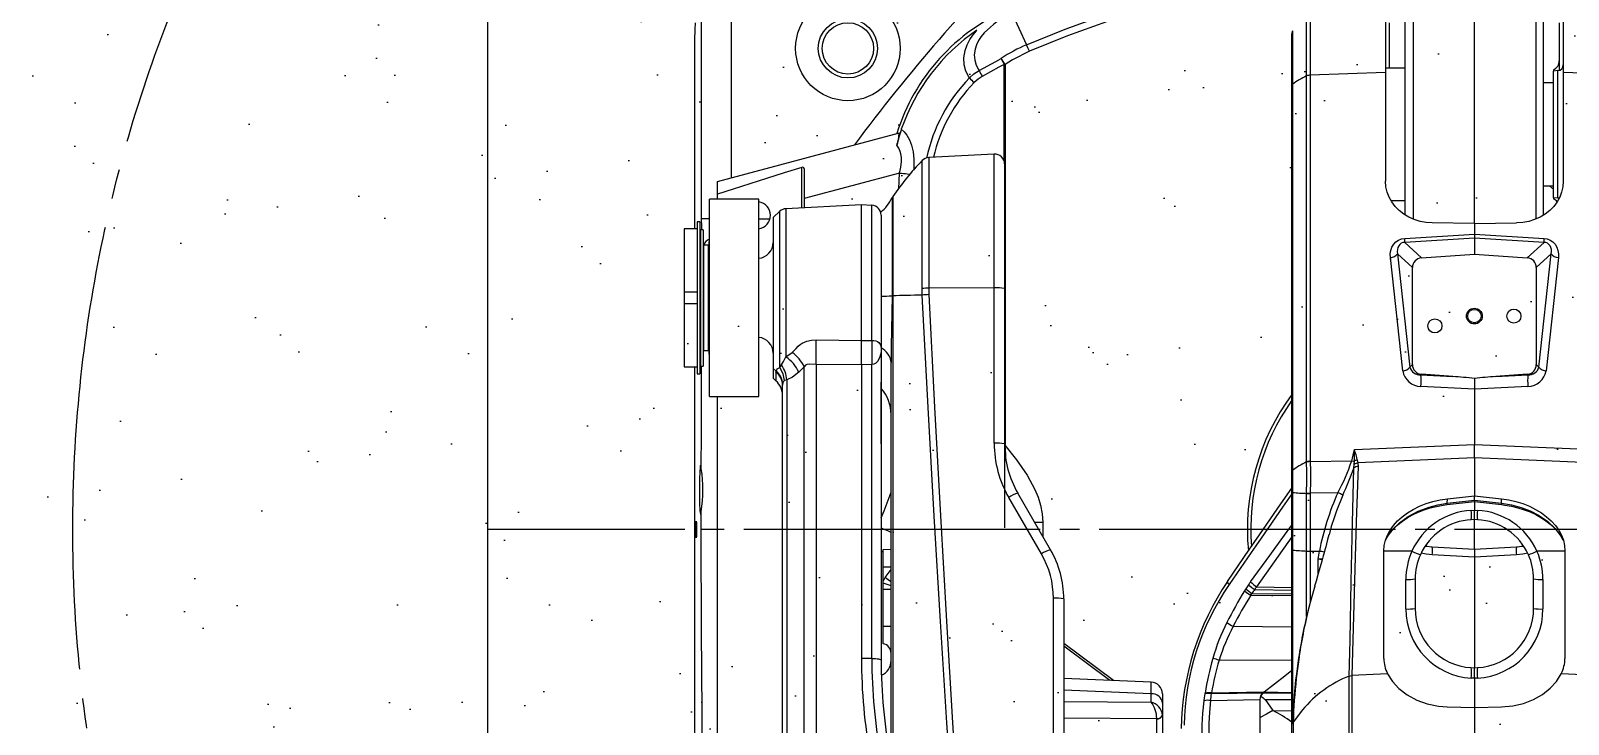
# Model space of a CAD drawing. Header units: millimetres. Extents: x -383313 to -161684, y -117025 to 99224.
# Drawn here: x -329485 to -328707, y 33866 to 34217 of the extents above; entities that cross this region are included whole.
import ezdxf

# ---------------------------------------------------------------- set-up
doc = ezdxf.new("R2010")
doc.units = ezdxf.units.MM
doc.header["$MEASUREMENT"] = 0
doc.linetypes.add('ESKD_shtrihpunktir', pattern=[18, 15, -1, 1, -1])
doc.layers.add('Робот', color=30, linetype='Continuous')

# ---------------------------------------------------------------- blocks, each defined once
blk = doc.blocks.new('ККМ-2.2.00.00.00 Пьедестал')
at = {"color": 1, "linetype": 'ESKD_shtrihpunktir', "ltscale": 10}
blk.add_line((0, 0), (0, -1000), dxfattribs=at)
at = {"color": 140}
blk.add_line((-485, -1000), (485, -1000), dxfattribs=at)
blk.add_circle((-243.5, -817.34), 13, dxfattribs=at)
blk = doc.blocks.new('Робот ABB IRB660_3.15 (сверху)')
at = {"layer": 'Робот', "color": 30}
for p, q in [((92.5, 560.97), (92.5, 10.36)), ((208, 35.19), (208, 241.14)), ((213.26, 240.83), (213.26, 34.85)), ((0, 90.1), (0, 210.98)), ((62.11, 73.96), (62.11, 210.65)), ((63.38, 210.61), (63.38, 74.23)), ((158, 94.01), (158, 157.06)), ((160.9, 158.85), (160.9, 95.8)), ((395, -82.36), (395, 153.4)), ((294.61, -118.25), (294.61, 121.72)), ((295.5, 117.54), (295.5, -84.57)), ((350.5, 118.18), (350.5, -72.99)), ((108.5, 111.27), (108.5, 95.13)), ((383.5, 105), (383.5, -67.23)), ((87.04, 91.36), (91.79, 97.48)), ((108.5, 95.13), (108.5, 86.1)), ((158, 93.93), (158, 94.01)), ((158, 87.95), (158, 93.93)), ((160.9, 95.8), (208, 95.45)), ((0, 90.1), (-13.73, 89.8)), ((13.73, 89.8), (0, 90.1)), ((0, 75.29), (0, 90.1)), ((102.11, 91.62), (92.5, 91.72)), ((105.97, 86.11), (92.5, 86.13)), ((105.97, 86.11), (102.11, 91.62)), ((108.5, 86.1), (108.15, 84.29)), ((133.64, 86.56), (108.5, 86.1)), ((158, 83.25), (158, 87.95)), ((208, 87.07), (163.79, 87.39)), ((163.79, 87.39), (163.79, 83.13)), ((107.06, 82.63), (92.5, 82.88)), ((106.58, 82.2), (92.5, 82.45)), ((133.1, 82.68), (106.58, 82.2)), ((133.15, 83.1), (107.06, 82.63)), ((107.06, 82.63), (107.18, 82.76)), ((163.79, 83.13), (208, 81.34)), ((-62.11, 73.96), (-44.01, 73.06)), ((-1.57, 75.21), (0, 75.29)), ((0, 75.29), (0, 70)), ((0, 75.29), (1.57, 75.21)), ((44.01, 73.06), (62.11, 73.96)), ((62.11, 73.96), (62.11, 73.96)), ((88.83, 64.48), (90.25, 75.45)), ((163.76, 77.25), (208, 75.46)), ((182.83, 76.48), (208, 57.73)), ((184.65, 76.41), (208, 59.01)), ((-45.86, 10.75), (-45.86, 65.25)), ((0, 70), (-1.57, 69.92)), ((1.57, 69.92), (0, 70)), ((0, 13.99), (0, 70)), ((45.86, 65.25), (45.86, 10.75)), ((129.28, 66.16), (92.5, 66)), ((300.5, -91.81), (300.5, 66.08)), ((300.5, 41.71), (300.5, 66.08)), ((300.5, -43.36), (300.5, 66.08)), ((305.24, 65.3), (310.5, 65.25)), ((305.24, 65.3), (305.24, -83.42)), ((310.5, -83.37), (310.5, 65.25)), ((299.5, 57.82), (299.5, 49)), ((122.22, 49.02), (92.5, 49.32)), ((299.5, 49), (295.5, 49)), ((299.5, 49), (299.5, 30.15)), ((-34.74, 25.31), (-34.74, 40.24)), ((-30, 39.96), (-30, 25.04)), ((30, 25.04), (30, 39.96)), ((300.5, 36.32), (300.5, 41.71)), ((80.9, 28.63), (83.48, 38.1)), ((83.13, 10.96), (83.13, 36.81)), ((113.33, 33.27), (92.5, 33.49)), ((112.67, 32.36), (92.5, 32.59)), ((112.67, 32.36), (112.67, 32.36)), ((111.3, 30.45), (92.5, 30.69)), ((110.31, 29.11), (92.5, 29.35)), ((92.5, 3.71), (110.31, 29.11)), ((299.5, 30.15), (295.5, 30.15)), ((298.46, 24.4), (295.5, 20.28)), ((299.5, 26.34), (298.46, 24.4)), ((299.5, 30.15), (299.5, 27.15)), ((299.5, 27.15), (299.5, 26.34)), ((299.5, 26.34), (299.5, 18.99)), ((79.14, 22.46), (79.22, 14.96)), ((299.5, 18.99), (295.5, 18.99)), ((299.5, 18.99), (299.5, 10.21)), ((-45.86, 11.05), (-31.69, 11.01)), ((-24.37, 8.36), (-24.32, 7.54)), ((-21.31, 12.88), (0, 13.99)), ((0, 10), (-21.31, 8.88)), ((0, 10), (0, 13.99)), ((0, 13.99), (21.31, 12.88)), ((0, 10), (0, -5)), ((21.31, 8.88), (0, 10)), ((24.32, 7.63), (24.37, 8.49)), ((31.69, 11.01), (45.86, 11.05)), ((83.13, 10.96), (78.5, 10.97)), ((83.13, -18.2), (83.13, 10.96)), ((84.98, 10.91), (84.98, -18.25)), ((92.09, -18.72), (92.09, 10.44)), ((92.5, 10.36), (92.5, -18.8)), ((214.7, 10.27), (214.7, 10.26)), ((214.7, 10.26), (231.31, -18.37)), ((219.29, 12.42), (235.89, -16.2)), ((299.5, 10.21), (295.5, 10)), ((300.5, 11.14), (299.5, 11.14)), ((218.7, -3.49), (218.7, 3.37)), ((383.5, 0), (391.65, 0)), ((391.65, 0), (391.65, -8.98)), ((-1.57, -4.92), (0, -5)), ((0, -5), (1.57, -4.92)), ((0, -5), (0, -9.73)), ((218.7, -3.49), (222.68, -3.49)), ((238, -169.94), (238, -0.78)), ((-13.81, -13.24), (-13.69, -15.5)), ((0, -14.76), (-13.81, -13.24)), ((0, -14.08), (-13.76, -12.56)), ((0, -17.01), (-13.69, -15.5)), ((0, -9.73), (-1.57, -9.65)), ((1.57, -9.65), (0, -9.73)), ((0, -14.08), (0, -9.73)), ((13.76, -12.56), (0, -14.08)), ((13.81, -13.24), (0, -14.76)), ((0, -14.76), (0, -14.08)), ((0, -14.76), (0, -17.01)), ((13.69, -15.5), (0, -17.01)), ((13.81, -13.24), (13.69, -15.5)), ((0, -36.21), (0, -17.01)), ((69.16, -18.62), (83.13, -18.39)), ((83.13, -18.39), (83.13, -18.2)), ((92.5, -18.8), (92.5, -29.11)), ((231.3, -18.36), (231.31, -18.37)), ((61.1, -30.98), (60.83, -32.95)), ((92.09, -225.23), (92.09, -29.84)), ((92.5, -29.11), (92.5, -224.51)), ((-58.98, -33.7), (0, -36.21)), ((0, -36.21), (58.98, -33.7)), ((0, -36.21), (0, -43.08)), ((58.98, -33.7), (58.86, -31.83)), ((59.31, -35.16), (58.98, -33.7)), ((60.83, -32.95), (60.73, -34.67)), ((83.13, -34.39), (62.16, -34.73)), ((83.13, -34.55), (83.13, -34.39)), ((83.13, -229.94), (83.13, -34.55)), ((84.98, -33.98), (84.98, -34.16)), ((84.98, -34.16), (84.98, -229.55)), ((0, -43.08), (-60.7, -40.5)), ((60.7, -40.5), (0, -43.08)), ((0, -71.03), (0, -43.08)), ((237.78, -42.93), (237.79, -42.68)), ((237.78, -235.4), (237.78, -42.93)), ((237.78, -42.93), (238, -42.93)), ((238, -121.88), (238, -43.27)), ((243.26, -43.61), (243.26, -122.22)), ((300.5, -43.36), (300.5, -74.52)), ((387.5, -67.23), (362.5, -67.23)), ((362.5, -67.23), (362.5, -167.23)), ((387.5, -67.23), (387.5, -167.23)), ((-27.14, -72.4), (0, -71.03)), ((-10.91, -77.42), (-27.14, -78.23)), ((-26.8, -78.55), (-10.91, -77.42)), ((0, -76.44), (0, -71.03)), ((0, -71.03), (27.14, -72.4)), ((10.91, -77.42), (26.8, -78.55)), ((27.14, -78.23), (10.91, -77.42)), ((348.35, -75.71), (349.5, -75.32)), ((350.47, -73.55), (350.5, -72.99)), ((353.81, -79.64), (353.81, -75.23)), ((355.25, -76.51), (353.85, -75.24)), ((355.25, -81.39), (355.25, -76.51)), ((-42.55, -137.64), (-36.33, -80.29)), ((-32.69, -82.21), (-38.91, -139.56)), ((-31.36, -83.44), (-32.69, -82.21)), ((-31.36, -132.56), (-31.36, -83.44)), ((-27.14, -78.23), (-26.8, -78.55)), ((26.8, -78.55), (27.14, -78.23)), ((32.69, -82.21), (31.36, -83.44)), ((31.36, -83.44), (31.36, -132.56)), ((38.91, -139.56), (32.69, -82.21)), ((36.33, -80.29), (42.55, -137.64)), ((305.24, -83.42), (310.5, -83.37)), ((310.5, -83.37), (333.41, -83.57)), ((339.47, -82.35), (342.27, -79.59)), ((351.82, -81.98), (351.05, -83.24)), ((351.82, -81.98), (351.82, -161.05)), ((353.81, -79.64), (353.75, -80.2)), ((355.25, -81.39), (353.75, -80.2)), ((355.25, -157.96), (355.25, -81.39)), ((392.05, -82.73), (390.75, -82.73)), ((390.75, -151.73), (390.75, -82.73)), ((392.05, -151.73), (392.05, -82.73)), ((393.75, -78.73), (392.35, -78.73)), ((392.35, -155.73), (392.35, -78.73)), ((393.75, -155.73), (393.75, -78.73)), ((400.25, -82.36), (393.75, -82.36)), ((400.25, -114.23), (400.25, -82.36)), ((300.5, -159.06), (300.5, -91.81)), ((348.73, -87.33), (345.53, -89.62)), ((348.73, -162.33), (348.73, -87.33)), ((387.75, -88.73), (387.5, -88.73)), ((387.75, -145.73), (387.75, -88.73)), ((390.45, -90.63), (388.05, -90.63)), ((388.05, -90.63), (388.05, -143.83)), ((390.45, -143.83), (390.45, -90.63)), ((310.5, -95.65), (305.24, -95.72)), ((305.24, -95.72), (305.24, -164.05)), ((310.5, -95.65), (310.5, -164.33)), ((333.41, -95.96), (310.5, -95.65)), ((393.75, -114.23), (400.25, -114.23)), ((400.25, -120.23), (400.25, -114.23)), ((238, -184.98), (238, -121.88)), ((243.26, -122.22), (276.44, -122.1)), ((243.26, -122.22), (243.26, -189.97)), ((276.44, -122.1), (276.36, -118.88)), ((276.44, -188.23), (276.44, -122.1)), ((279.71, -118.61), (279.79, -122)), ((279.79, -122), (279.79, -186.69)), ((294.61, -168.53), (294.61, -118.25)), ((295.02, -167.81), (295.02, -118.23)), ((400.25, -120.23), (393.75, -120.23)), ((400.25, -152.1), (400.25, -120.23)), ((-38.91, -139.56), (-31.36, -132.56)), ((-26.8, -137.45), (-35.27, -145.31)), ((0, -139.36), (-26.8, -137.45)), ((26.8, -137.45), (0, -139.36)), ((0, -147.51), (0, -139.36)), ((35.27, -145.31), (26.8, -137.45)), ((31.36, -132.56), (38.91, -139.56)), ((-35.27, -145.31), (0, -147.51)), ((0, -149.51), (-35.27, -147.31)), ((0, -147.51), (35.27, -145.31)), ((35.27, -147.31), (0, -149.51)), ((0, -149.51), (0, -147.51)), ((387.5, -145.73), (387.75, -145.73)), ((388.05, -143.83), (390.45, -143.83)), ((0, -154.91), (-21.31, -155.17)), ((0, -154.91), (0, -149.51)), ((0, -154.91), (21.31, -155.17)), ((0, -154.91), (0, -275)), ((390.75, -151.73), (392.05, -151.73)), ((392.35, -155.73), (393.75, -155.73)), ((393.75, -152.1), (400.25, -152.1)), ((395, -247.72), (395, -152.1)), ((-35, -159.06), (-35, -266)), ((-31.05, -270.89), (-31.05, -157.07)), ((31.05, -270.89), (31.05, -157.07)), ((35, -159.06), (35, -266)), ((310.5, -164.33), (348.73, -162.33)), ((339.5, -167.44), (339.5, -162.81)), ((340.7, -162.75), (340.7, -183.25)), ((351.82, -161.05), (355.25, -157.96)), ((362.5, -157.28), (356.82, -157.28)), ((387.5, -157.28), (391.45, -157.28)), ((391.45, -157.28), (391.45, -329.83)), ((-40, -168.03), (-42.31, -167.78)), ((-42.31, -167.78), (-42.31, -232.22)), ((-40, -168.03), (-40, -167.34)), ((-40, -168.03), (-40, -231.97)), ((42.33, -166.5), (35, -166.5)), ((238, -182.8), (238, -169.94)), ((291.14, -180.39), (339.5, -167.44)), ((305.24, -164.05), (310.5, -164.33)), ((339.5, -182.58), (339.5, -167.44)), ((362.5, -167.23), (387.5, -167.23)), ((383.5, -167.23), (383.5, -169.67)), ((383.5, -169.67), (383.5, -176.07)), ((-45, -231.23), (-45, -176.26)), ((-35, -174), (-40, -174)), ((45, -231.23), (45, -176.26)), ((291.57, -172.47), (291.14, -180.39)), ((383.5, -176.07), (291.21, -200.8)), ((376.47, -311.91), (376.47, -177.96)), ((238.22, -186.44), (238.22, -235.4)), ((243.26, -189.97), (276.44, -188.23)), ((92.09, -252.4), (92.09, -225.23)), ((92.5, -224.51), (92.5, -250.9)), ((-83.13, -229.94), (-45, -231.23)), ((-45, -264.85), (-45, -231.23)), ((-43, -256.5), (-43, -232.37)), ((-42.31, -232.22), (-40, -231.97)), ((-40, -226), (-35, -226)), ((-40, -232.66), (-40, -231.97)), ((35, -233.5), (45, -233.5)), ((43, -233.5), (43, -256.5)), ((45, -231.23), (83.13, -229.94)), ((45, -264.85), (45, -231.23)), ((83.13, -262.19), (83.13, -229.94)), ((84.98, -229.55), (84.98, -261.38)), ((237.78, -235.4), (238.22, -235.4)), ((234.64, -262.23), (226.82, -245.35))]:
    blk.add_line(p, q, dxfattribs=at)
at = {"layer": 'Робот', "color": 1}
blk.add_line((-10, 0), (10, 0), dxfattribs=at)
at = {"layer": 'Робот', "color": 30, "flags": 128}
for points in [[(276.36, -118.88), (273.46, -61.96), (270.49, -6.84), (267.43, 46.45), (264.3, 97.86), (261.09, 147.34), (257.81, 194.86), (255.99, 219.92)], [(259.17, 213.31), (260.54, 194.85), (263.93, 147.37), (267.25, 97.92), (270.49, 46.56), (273.64, -6.68), (276.72, -61.75), (279.71, -118.61)], [(91.79, 97.48), (91.88, 106.14), (91.75, 115.15), (91.41, 124.52), (90.89, 134.56), (90.24, 145.01), (89.52, 155.84), (88.89, 165.13), (88.29, 174.66), (87.72, 184.62), (87.24, 194.74), (86.98, 201.8), (86.78, 208.89)], [(391.18, 153.4), (391.14, 142.12), (391.13, 130.13), (391.14, 117.41), (391.17, 106.57), (391.21, 97.54), (391.26, 87.57), (391.32, 76.68), (391.37, 67.17), (391.44, 55.92), (391.51, 44.69), (391.57, 32.93), (391.62, 21.01), (391.64, 10.04), (391.65, 0)], [(133.64, 86.56), (134.27, 92.55), (134.49, 98.27), (134.51, 103.59), (134.52, 108.44), (134.54, 112.82), (134.57, 116.65), (134.58, 120.06), (134.53, 122.79), (134.39, 124.78), (134.29, 125.38)], [(137.66, 126.94), (137.76, 126.32), (137.89, 124.26), (137.94, 121.45), (137.92, 117.93), (137.9, 114.01), (137.89, 109.53), (137.88, 104.57), (137.84, 98.98), (137.58, 92.96), (136.92, 86.67)], [(348.35, -75.71), (348.35, -11.08), (348.35, 53.07), (348.35, 64.34), (348.35, 117.21)], [(333.41, -83.57), (333.41, 6.77), (333.41, 44.73), (333.41, 115.27)], [(339.47, 115.7), (339.47, 95.94), (339.47, 16.93), (339.47, -47.19), (339.47, -82.35)], [(92.16, 98.58), (91.6, 87.6), (91.57, 87.3)], [(92.16, 98.58), (92.08, 98.01), (91.79, 97.48)], [(92.09, 10.44), (92.09, 54.31), (92.09, 97.35)], [(102.11, 91.62), (105.38, 93.53), (108.5, 95.13)], [(160.9, 95.8), (160.89, 95.71), (160.89, 95.63)], [(-13.73, 89.8), (-19.43, 89.29), (-24.88, 88.03), (-29.94, 86.07), (-34.47, 83.52), (-38.43, 80.41), (-41.62, 76.91), (-44.01, 73.06)], [(44.01, 73.06), (41.57, 76.96), (38.24, 80.58), (34.06, 83.78), (29.19, 86.42), (23.85, 88.32), (18.13, 89.48), (13.73, 89.8)], [(90.57, 76.25), (91.35, 84.05), (91.55, 87.05)], [(108.5, 86.1), (108.13, 84.25), (107.18, 82.76)], [(136.92, 86.67), (136.7, 85.21), (136.55, 84.21), (136.41, 83.21)], [(106.58, 82.2), (96.11, 74.1), (92.5, 71.29)], [(107.18, 82.76), (108.13, 84.24), (108.15, 84.29)], [(163.79, 83.13), (163.78, 81.18), (163.77, 79.6), (163.76, 78.41), (163.76, 77.63), (163.76, 77.28), (163.76, 77.25)], [(58.86, -31.83), (59.84, -3.86), (60.77, 25.98), (61.63, 55.82), (62.11, 73.96)], [(63.38, 74.23), (63.38, 74.23), (62.99, 56.11), (62.35, 26.37), (61.72, -3.3), (61.1, -30.98)], [(63.38, 74.23), (62.76, 74.05), (62.11, 73.96)], [(89.09, 65.15), (90.2, 73), (90.56, 76.28)], [(129.28, 66.16), (129.28, 66.14), (129.27, 66.13)], [(129.27, 66.13), (129.28, 66.16), (129.28, 66.16)], [(129.28, 66.16), (129.28, 66.16), (129.28, 66.16)], [(305.24, 65.3), (304.3, 65.32), (303.41, 65.37), (302.59, 65.44), (301.87, 65.54), (301.29, 65.66), (300.86, 65.79), (300.59, 65.93), (300.5, 66.08)], [(34.74, 40.24), (34.74, 30.25), (34.74, 25.31)], [(84.98, 44.1), (84.98, 39.42), (84.98, 10.91)], [(73.7, 2.67), (74.36, 5.16), (74.93, 7.3), (75.34, 8.81), (75.73, 10.26), (76.15, 11.79), (76.59, 13.38), (77.12, 15.3), (77.67, 17.27), (78.27, 19.4), (79.1, 22.32), (80.19, 26.09), (80.93, 28.62)], [(92.5, -18), (97.16, -11.33), (108.01, 4.33), (108.02, 4.34), (110.77, 8.32), (113.11, 11.71), (124.26, 27.92)], [(113.36, 26.54), (103.66, 13.18), (93.92, -0.17), (92.5, -2.18)], [(124.99, 26.28), (113.89, 10.05), (111.55, 6.65), (108.8, 2.65), (97.97, -13.01), (92.52, -20.85), (92.5, -20.89)], [(-13.69, -15.5), (-17.38, -14.96), (-21, -14.14), (-24.5, -13.06), (-27.85, -11.74), (-31.01, -10.18), (-33.93, -8.41), (-36.6, -6.44), (-38.97, -4.3), (-41.03, -2.01), (-42.74, 0.41), (-44.09, 2.92), (-45.07, 5.5), (-45.66, 8.12), (-45.86, 10.75)], [(-27.02, 12), (-24.51, 12.53), (-21.31, 12.88)], [(-21.31, 8.88), (-24.32, 8.54), (-24.97, 8.42)], [(45.86, 10.75), (45.66, 8.12), (45.07, 5.5), (44.09, 2.92), (42.74, 0.41), (41.03, -2.01), (38.97, -4.3), (36.6, -6.44), (33.93, -8.41), (31.01, -10.18), (27.85, -11.74), (24.5, -13.06), (21, -14.14), (17.38, -14.96), (13.69, -15.5)], [(21.31, 12.88), (24.51, 12.53), (27.02, 12)], [(24.97, 8.42), (24.32, 8.54), (21.31, 8.88)], [(79.22, 14.96), (78.5, 10.97), (78.5, 10.97)], [(-13.81, -13.24), (-18.75, -12.43), (-23.63, -11.12), (-28.17, -9.4), (-32.46, -7.23), (-37, -4.16), (-40.91, -0.53), (-43.86, 3.34), (-44.88, 5.42)], [(-13.76, -12.56), (-15.49, -12.35), (-18.8, -11.77), (-22.04, -10.98), (-25.18, -10.01), (-28.19, -8.85), (-31.05, -7.52), (-33.72, -6.03), (-36.18, -4.41), (-38.43, -2.66), (-40.43, -0.81), (-42.18, 1.12), (-43.67, 3.12), (-44.76, 4.96)], [(45, 5.42), (43.89, 3.46), (42.41, 1.41), (40.67, -0.57), (38.68, -2.45), (36.45, -4.22), (33.99, -5.86), (31.34, -7.37), (28.5, -8.72), (25.5, -9.9), (22.37, -10.89), (19.14, -11.69), (15.83, -12.3), (13.76, -12.56)], [(45.18, 5.91), (44.01, 3.58), (41.62, 0.27), (38.02, -3.32), (33.55, -6.58), (28.55, -9.23), (22.9, -11.35), (18.45, -12.49), (13.81, -13.24)], [(71.09, -5.85), (72.55, -1.45), (73.57, 2.71)], [(394.44, 0), (394.43, -0.74), (394.42, -1.45), (394.41, -2.12), (394.38, -2.73), (394.36, -3.26), (394.33, -3.68), (394.29, -3.99), (394.25, -4.19), (394.21, -4.25), (394.18, -4.19), (394.14, -3.99), (394.1, -3.68), (394.07, -3.26), (394.04, -2.73), (394.02, -2.12), (394, -1.45), (393.99, -0.74), (393.99, 0), (393.99, 0.74), (394, 1.45), (394.02, 2.12), (394.04, 2.73), (394.07, 3.26), (394.1, 3.68), (394.14, 3.99), (394.18, 4.19), (394.21, 4.25), (394.25, 4.19), (394.29, 3.99), (394.33, 3.68), (394.36, 3.26), (394.38, 2.73), (394.41, 2.12), (394.42, 1.45), (394.43, 0.74), (394.44, 0)], [(66.72, -17.32), (69.88, -9.5), (71.09, -5.85)], [(237.79, -42.68), (231.93, -35.27), (226.54, -27.47), (222.63, -20.2), (221.05, -16.29), (219.82, -12.25), (219, -7.94), (218.7, -3.49)], [(300.5, -5.81), (298.94, -9.5), (295.89, -17.6), (295.5, -18.94)], [(391.62, -30.74), (391.73, -31.68), (391.84, -32.27), (391.95, -32.5), (392.06, -32.35), (392.17, -31.82), (392.28, -30.94), (392.37, -29.73), (392.45, -28.23), (392.52, -26.47), (392.57, -24.53), (392.6, -22.44), (392.62, -20.29), (392.61, -18.12), (392.58, -16.01), (392.54, -14.02), (392.47, -12.22), (392.39, -10.64), (392.3, -9.35), (392.2, -8.38), (392.09, -7.76), (391.98, -7.51), (391.87, -7.63), (391.76, -8.13), (391.65, -8.98)], [(83.13, -34.39), (83.11, -29.5), (83.11, -24.69), (83.13, -18.39)], [(84.98, -18.45), (84.95, -24.56), (84.95, -29.24), (84.98, -33.98)], [(84.98, -18.25), (84.98, -18.25), (84.98, -18.45)], [(92.09, -29.84), (92.09, -29.84), (92.09, -27.08), (92.09, -24.24), (92.09, -21.49), (92.09, -18.72), (92.09, -18.72)], [(391.62, -30.74), (391.58, -49.23), (391.53, -67.85), (391.48, -82.73)], [(237.79, -42.68), (237.51, -37.82), (237.45, -36.74)], [(237.79, -42.68), (237.84, -42.69), (237.9, -42.69), (237.95, -42.69), (238, -42.7)], [(342.27, -79.59), (345.38, -77.08), (348.35, -75.71)], [(349.5, -75.32), (350.17, -74.67), (350.47, -73.55)], [(349.5, -75.32), (350.12, -78.83), (351.82, -81.98)], [(295.02, -118.23), (295.23, -101.08), (295.41, -92.82), (295.5, -84.57)], [(300.5, -91.81), (300.58, -90.08), (300.82, -88.58), (301.18, -87.29), (301.63, -86.22), (302.38, -85.05), (303.27, -84.19), (304.23, -83.65), (305.24, -83.42)], [(310.5, -83.37), (310.5, -86.5), (310.5, -89.67), (310.5, -92.76), (310.5, -95.65)], [(333.41, -83.57), (336.65, -83.62), (338.14, -83.43), (338.84, -83.07), (339.47, -82.35)], [(351.05, -83.24), (349.93, -84.98), (348.73, -87.33)], [(353.75, -80.2), (353.12, -81.35), (351.82, -81.98)], [(305.24, -95.72), (304.18, -95.62), (303.2, -95.4), (302.34, -95.05), (301.63, -94.58), (300.77, -93.39), (300.5, -91.82)], [(345.53, -89.62), (344.51, -90.52), (343.61, -91.52), (342.51, -92.7), (341.5, -93.58), (340.49, -94.26), (339.37, -94.82), (338.13, -95.29), (335.85, -95.81), (333.41, -95.96)], [(279.71, -118.61), (281.73, -118.57), (283.7, -118.52), (285.63, -118.48), (287.52, -118.43), (289.36, -118.39), (291.16, -118.34), (292.91, -118.3), (294.61, -118.25)], [(-35.27, -147.31), (-36.91, -147.03), (-38.42, -146.43), (-39.77, -145.51), (-40.89, -144.32), (-41.75, -142.88), (-42.33, -141.25), (-42.6, -139.49), (-42.55, -137.64)], [(-38.91, -139.56), (-39.04, -140.69), (-38.99, -141.76), (-38.75, -142.74), (-38.34, -143.6), (-37.76, -144.31), (-37.04, -144.84), (-36.2, -145.18), (-35.27, -145.31)], [(42.55, -137.64), (42.6, -139.49), (42.33, -141.25), (41.75, -142.88), (40.89, -144.32), (39.77, -145.51), (38.42, -146.43), (36.91, -147.03), (35.27, -147.31)], [(35.27, -145.31), (36.2, -145.18), (37.04, -144.84), (37.76, -144.31), (38.34, -143.6), (38.75, -142.74), (38.99, -141.76), (39.04, -140.69), (38.91, -139.56)], [(-45, -176.26), (-44.8, -173.5), (-44.2, -170.8), (-43.22, -168.2), (-41.87, -165.74), (-40.16, -163.46), (-38.13, -161.41), (-35.82, -159.6), (-33.25, -158.07), (-30.47, -156.85), (-27.52, -155.95), (-24.45, -155.39), (-21.31, -155.17)], [(21.31, -155.17), (24.45, -155.39), (27.52, -155.95), (30.47, -156.85), (33.25, -158.07), (35.82, -159.6), (38.13, -161.41), (40.16, -163.46), (41.87, -165.74), (43.22, -168.2), (44.2, -170.8), (44.8, -173.5), (45, -176.26)], [(391.42, -151.73), (391.43, -153.37), (391.45, -157.28)], [(340.7, -183.25), (349.73, -180.43), (358.54, -177.67), (367.11, -174.95), (375.43, -172.28), (383.5, -169.67)], [(-40, -172.22), (-39.54, -172.54), (-38.05, -174)], [(290.3, -202.56), (288.81, -201.23), (287.46, -199.54), (286.16, -197.21), (285.12, -194.44), (284.35, -191.06), (283.94, -187.38), (283.89, -183.55), (284, -181.87)], [(291.14, -180.39), (290.14, -180.29), (289.17, -180.19), (288.21, -180.09), (287.29, -179.99), (286.42, -179.9), (285.94, -179.84)], [(291.14, -180.39), (290.52, -183.29), (290.23, -186.18), (290.27, -188.25), (290.55, -190.2), (290.85, -191.32), (291.57, -193.01), (292.52, -194.43)], [(238.22, -235.4), (240.91, -233.93), (249.33, -229.32)], [(250.9, -232.33), (242.48, -236.93), (239.79, -238.41)], [(248.25, -251.42), (248.25, -251.42), (249.87, -249.48), (251.19, -247.44), (252.22, -245.31), (252.91, -243.15), (253.32, -240.29), (253.14, -237.56), (252.42, -235.03), (251.21, -232.76), (250.9, -232.33)], [(249.33, -229.32), (251.45, -227.94), (253.39, -226.22)], [(255.78, -228.59), (253.49, -230.61), (250.9, -232.33)], [(255.78, -228.59), (256.12, -229.09), (257.6, -231.98), (258.44, -235.18), (258.57, -238.71), (257.94, -242.4), (256.96, -245.21), (255.55, -247.99), (254.05, -250.26), (252.28, -252.43), (251.98, -252.75)], [(225.37, -242.06), (233.98, -237.76), (237.78, -235.4)], [(226.82, -245.35), (226.82, -245.35), (207.38, -253.2), (187.64, -260.36), (169.95, -266.09), (152.09, -271.25), (133.99, -275.86), (115.76, -279.89), (97.47, -283.32), (79.07, -286.17), (60.52, -288.43), (41.9, -290.1), (20.57, -291.28), (-0.81, -291.66)], [(0, -288.11), (0, -288.11), (20.81, -287.71), (41.59, -286.56), (66.19, -284.22), (90.68, -280.83), (115, -276.4), (139.07, -270.94), (162.91, -264.47), (186.43, -256.98), (206.04, -249.88), (225.37, -242.06)], [(225.37, -242.06), (226.14, -243.84), (226.82, -245.35)]]:
    blk.add_lwpolyline(points, dxfattribs=at)
at = {"layer": 'Робот'}
for radius in [3150, 1054]:
    blk.add_circle((0, 0), radius, dxfattribs=at)
at = {"layer": 'Робот', "color": 30, "linetype": 'ESKD_shtrihpunktir', "ltscale": 15}
blk.add_circle((0, 0), 710, dxfattribs=at)
at = {"layer": 'Робот', "color": 30}
for centre, radius in [((20, -103), 3.55), ((-20, -108), 3.55), ((0, -108), 4), ((0, -108), 3.4), ((317.34, -243.51), 26.5), ((317.34, -243.51), 15)]:
    blk.add_circle(centre, radius, dxfattribs=at)
for centre, radius, start, end in [((32.73, 66.09), 267.77, 359.99673, 10.56489), ((33.6, 65.31), 271.64, 359.99668, 10.58437), ((33.06, 65.27), 277.44, 359.99558, 10.35815), ((-183.45, 105.54), 275.35, 353.72686, 358.32349), ((131.52, 150.14), 65.5, 233.43931, 243.31847), ((16.9, 101.61), 130.22, 325.5332, 358.89652), ((13.4, 102.45), 135.11, 325.68172, 359.29068), ((160.47, 93.24), 2.59, 80.65036, 162.61221), ((160.45, 93.08), 2.59, 80.10607, 160.82611), ((165.83, 95.03), 7.91, 187.99652, 255.02656), ((174.86, 95.91), 13.97, 181.14358, 217.60388), ((42.92, 127.41), 56.97, 291.04154, 320.75227), ((86.83, 60.91), 31.65, 47.64166, 52.78633), ((473.3, 36.58), 343.32, 171.6282, 172.21249), ((134.93, 96.97), 10.49, 262.93931, 280.94372), ((163.42, 88.58), 5.46, 186.60223, 273.84855), ((103.53, 86.15), 4.99, 307.6871, 315.16964), ((34.55, 96.76), 99.55, 342.09743, 351.87257), ((24.5, 98.46), 112.94, 342.93852, 352.04843), ((155.56, 80.29), 22.59, 172.85772, 173.91144), ((134.24, 93.31), 10.69, 263.85608, 281.40487), ((134.42, 93.9), 10.88, 263.27266, 280.51955), ((170.46, 78.43), 34.38, 172.01459, 172.63825), ((164, 83.25), 6, 180, 267.61509), ((-28.13, 65.19), 17.73, 153.62697, 179.80526), ((0.27, 40.25), 35.01, 93.01349, 180.0149), ((-26.02, 72.56), 24.59, 353.82734, 6.17266), ((26.02, 72.56), 24.59, 173.82734, 186.17266), ((-0.27, 40.24), 35.01, 359.98829, 86.98332), ((28.31, 65.23), 17.55, 0.05887, 26.5089), ((89.02, 76.44), 1.58, 321.3793, 353.09375), ((303.5, 66.41), 8, 113.45218, 180), ((0, 39.96), 30, 93, 180), ((0, 39.96), 30, 0, 87), ((-167.52, 102.7), 259.18, 345.56589, 351.51885), ((-163.81, 103.09), 255.72, 345.32934, 351.46826), ((87.58, 65.4), 1.55, 323.59329, 350.78498), ((39.46, 93.14), 93.78, 331.93429, 343.27925), ((38.2, 91.3), 97.79, 333.08481, 344.59198), ((144.46, 119.39), 55.38, 254.08223, 257.49911), ((300.5, 62.72), 5, 180, 258.46304), ((-90.08, 158.53), 238.88, 328.3762, 332.71357), ((-61.29, 141.45), 209.2, 328.1463, 333.1718), ((113.41, 31.33), 19.76, 52.6557, 63.53115), ((-33.59, 19.24), 21.03, 80.16005, 93.11899), ((33.59, 19.24), 21.03, 86.88101, 99.83995), ((-120.1, 197.97), 285.67, 324.09821, 324.56942), ((199.19, -29.1), 106.13, 144.00575, 144.61236), ((102.85, 16.36), 18.77, 46.62017, 58.45655), ((103.02, 15.77), 20.32, 48.77338, 59.51011), ((257.67, 35.18), 49.67, 179.99188, 210.1007), ((211.91, 54.68), 19.88, 258.65484, 273.89697), ((257.95, 34.84), 44.69, 179.98915, 210.1062), ((-33.59, 3.75), 21.59, 80.41952, 93.03826), ((0.28, 25.31), 35.02, 179.99892, 204.10292), ((0, 25.04), 30, 180, 204.10893), ((0, 25.04), 30, 335.89107, 0), ((33.59, 3.75), 21.59, 86.96174, 99.58048), ((-0.28, 25.31), 35.02, 335.89658, 0.00158), ((-4.53, 114.55), 143.14, 323.35045, 324.01914), ((101.04, 14.99), 16.89, 43.15413, 56.70193), ((101.87, 15.77), 17.45, 44.29375, 57.27677), ((12.67, 98.58), 123.8, 324.41801, 325.2197), ((43.54, 77.29), 86.31, 325.13764, 326.77962), ((71.53, 58.95), 52.84, 326.78748, 328.12546), ((123.48, 26.58), 1.54, 348.46947, 59.61526), ((331.66, 130.82), 108.53, 250.53886, 252.76372), ((356.8, 110), 103.59, 233.71996, 235.72306), ((-13.66, -26.56), 41.67, 109.22878, 115.63157), ((0.26, 25.31), 35, 204.10583, 267), ((0, 25.04), 30, 204.10883, 267), ((-40.45, 10.88), 19.24, 354.04215, 5.95785), ((0, 25.04), 30, 273, 335.89117), ((-0.26, 25.31), 35, 273, 335.89417), ((40.45, 10.88), 19.24, 174.04215, 185.95785), ((13.66, -26.56), 41.67, 64.36843, 70.77122), ((-50.94, 35.53), 131.74, 335.73336, 349.25857), ((82.48, 32.96), 22.35, 253.25316, 259.73809), ((78.84, 50.91), 35.95, 267.12186, 270.59875), ((84.24, 45.14), 30.59, 256.58411, 260.55257), ((83.08, -31.01), 41.97, 87.40395, 89.93101), ((76.55, -168.58), 179.69, 85.03636, 87.30968), ((92.14, 9.62), 0.824, 64.29947, 93.44563), ((0, 0), 115, 323.54732, 5.36195), ((0, 0), 113.27, 324.7506, 4.38476), ((210.74, 24.58), 14.86, 285.45051, 305.10031), ((408.71, 245.15), 268.65, 245.07772, 246.24811), ((-24.92, -7.28), 23.47, 354.21831, 5.78169), ((24.92, -7.28), 23.47, 174.21831, 185.78169), ((-17.6, -12.65), 3.83, 351.23537, 1.31684), ((17.6, -12.65), 3.84, 178.69121, 188.75868), ((460.07, -19.94), 69.29, 170.89766, 188.96561), ((208.35, -83.51), 156.34, 154.95053, 160.36383), ((160.38, -67.87), 103.67, 151.63287, 161.35436), ((75.39, -3.91), 15.97, 237.09325, 247.04264), ((83.08, -60.17), 41.97, 87.40395, 89.93101), ((82.77, -59.97), 41.58, 86.94813, 89.49919), ((76.55, -197.74), 179.69, 85.03636, 87.30968), ((92.14, -19.54), 0.824, 64.29947, 93.44563), ((188.35, -43.26), 49.65, 359.98929, 30.10885), ((227.35, -4.04), 14.86, 285.45051, 305.10031), ((188.64, -43.6), 54.63, 359.99058, 30.10477), ((58.86, -28.48), 3.36, 269.94949, 311.92009), ((72.18, -5.06), 31.8, 293.74863, 308.78835), ((91.54, -29.05), 0.966, 305.23548, 356.26259), ((58.48, -29.82), 3.91, 277.31979, 306.84369), ((58.63, -30.86), 4.35, 278.92362, 298.84728), ((169.6, -9.17), 113.31, 193.26139, 196.05103), ((198.87, -38.25), 138.19, 178.51537, 180.93041), ((481.46, -143.4), 433.15, 165.46953, 166.25683), ((61.26, -39.73), 5.09, 79.83436, 95.95095), ((83.01, -29.38), 5.01, 271.39222, 293.20084), ((83.04, -29.56), 4.99, 270.99896, 292.84839), ((241.91, -23.78), 19.88, 258.65484, 273.89697), ((315.5, -58.25), 20, 180, 221.0913), ((360.21, -67.91), 9.71, 181.10054, 228.76088), ((-27, -81.86), 9.46, 90.83017, 170.49189), ((-47.97, -75.31), 21.03, 352.0228, 7.9772), ((-31.75, 217.5), 295.66, 274.04158, 276.16512), ((30.78, 206.64), 284.75, 263.79422, 265.99907), ((47.97, -75.31), 21.03, 172.0228, 187.9772), ((27, -81.86), 9.46, 9.50811, 89.16983), ((361.02, -75.43), 12.67, 181.30258, 218.09634), ((359.53, -73.22), 9.07, 182.07544, 230.39472), ((359.06, -72.88), 8.56, 180.74278, 232.17397), ((-36.31, -84.67), 4.38, 34.14416, 90.30114), ((-27.42, -83.7), 5.47, 87.0835, 164.24317), ((-26.48, -83.41), 4.88, 93.72252, 180.34719), ((26.48, -83.41), 4.88, 359.65281, 86.27748), ((27.42, -83.7), 5.47, 15.75683, 92.9165), ((36.31, -84.67), 4.38, 89.69886, 145.85584), ((304.8, -83.59), 9.36, 186.00975, 242.6108), ((-39.59, -89.57), 344.89, 358.97812, 1.02188), ((677.59, -89.77), 344.23, 178.9694, 181.0306), ((357.02, -73.88), 19.48, 205.75876, 233.87102), ((358.5, -72.62), 17.66, 203.25584, 236.42837), ((392.05, -82.43), 0.3, 270, 0), ((363.25, -89.23), 8, 180, 264.62062), ((388.05, -90.33), 0.3, 180, 270), ((390.45, -90.33), 0.3, 270, 0), ((241.91, -102.39), 19.88, 258.65484, 273.89697), ((273.89, -68.06), 50.88, 272.78333, 276.56957), ((276.46, -69.62), 52.48, 269.97136, 273.63465), ((293.74, -86.89), 31.37, 271.58568, 272.34272), ((303.9, -361.19), 243.12, 90.80198, 92.09312), ((-42.53, -142.02), 4.38, 34.14416, 90.30114), ((-26.48, -132.59), 4.88, 179.65281, 266.27748), ((26.48, -132.59), 4.88, 273.72252, 0.34719), ((42.53, -142.02), 4.38, 89.69886, 145.85584), ((363.25, -145.23), 8, 95.37938, 180), ((-50.86, -146.31), 15.63, 356.33906, 3.66094), ((50.86, -146.31), 15.63, 176.33906, 183.66094), ((384.52, -140.6), 7, 295.16568, 331.51753), ((388.05, -144.13), 0.3, 90, 180), ((390.45, -144.13), 0.3, 0, 90), ((363.5, -159), 6.9, 98.33308, 261.66692), ((392.05, -152.03), 0.3, 0, 90), ((313.12, -176.34), 20, 128.19665, 154.77747), ((305.5, -159.06), 5, 180, 267), ((348.47, -157.33), 5, 273, 312), ((-42, -164.8), 3, 251.47155, 264), ((-38, -162.76), 5, 218.14823, 246.42182), ((171.34, -83.07), 150, 316.30476, 325.26701), ((290.5, -165.68), 5, 325.26701, 334.77747), ((243, -184.98), 5, 180, 273), ((276.18, -183.24), 5, 273, 316.30476), ((340.3, -182.56), 0.797, 181.58285, 300.36227), ((-387.09, 324.81), 872.59, 314.47982, 323.46163), ((196.56, -170.8), 79.38, 315.72402, 347.21882), ((196.2, -170.64), 83.12, 315.78993, 347.96819), ((224.2, -180.06), 69.82, 341.20422, 348.11998), ((346.8, -208.92), 56.17, 165.05652, 171.69043), ((195.5, -170.11), 101.7, 293.01674, 342.64969), ((195.74, -170.1), 99.97, 304.23257, 341.05778), ((72.18, -200.45), 31.8, 293.74863, 308.78835), ((91.54, -224.44), 0.966, 305.23548, 356.26259), ((-42, -235.2), 3, 96, 180), ((-38, -237.24), 5, 113.57818, 180), ((83.04, -224.95), 4.99, 270.99896, 292.84839), ((178.08, -268.5), 81.31, 26.42146, 28.81358), ((183.22, -298.83), 100.98, 44.07067, 45.98097), ((194.86, -170.08), 81.77, 293.0073, 303.32515), ((347.43, -164.36), 130.65, 212.939, 214.52202), ((166.86, -274.59), 81.41, 26.39028, 28.77407), ((281.92, -248.63), 113.08, 356.07142, 0.46236), ((89.5, -250.9), 3, 329.81755, 0), ((181.17, -182), 96.53, 304.05092, 314.02278)]:
    blk.add_arc(centre, radius, start, end, dxfattribs=at)
blk = doc.blocks.new('A$C0e877309')
h = blk.add_hatch()
h.set_pattern_fill('AR-SAND', color=256, scale=2)
h.set_pattern_definition([(37.5, (-2480.5, -1360.185), (-3.2, 97.8826), [0, -77.216, 0, -86.36, 0, -82.55]), (7.5, (-2480.5, -1360.19), (89.9047, 143.365), [0, -41.656, 0, -69.596, 0, -26.67]), (327.5, (-2542.98, -1360.185), (158.1985, 0.2874), [0, -25.4, 0, -91.44, 0, -119.38]), (317.5, (-2542.98, -1360.19), (152.7113, 44.586), [0, -12.7, 0, -59.944, 0, -68.58])])
h.paths.add_polyline_path([(-975.05, 987.36), (-975.05, -1012.64), (1024.95, -1012.64), (1024.95, 987.36)])

msp = doc.modelspace()

# ---------------------------------------------------------------- block references
at = {"ltscale": 100}
msp.add_blockref('A$C0e877309', (-328691.07698, 33898.72651), dxfattribs=at)
at = {"rotation": 270}
msp.add_blockref('ККМ-2.2.00.00.00 Пьедестал', (-328254.07832, 33964.72825), dxfattribs=at)
at = {"layer": 'Робот', "rotation": 180}
msp.add_blockref('Робот ABB IRB660_3.15 (сверху)', (-328754.07698, 33964.72651), dxfattribs=at)

doc.saveas('drawing.dxf')
